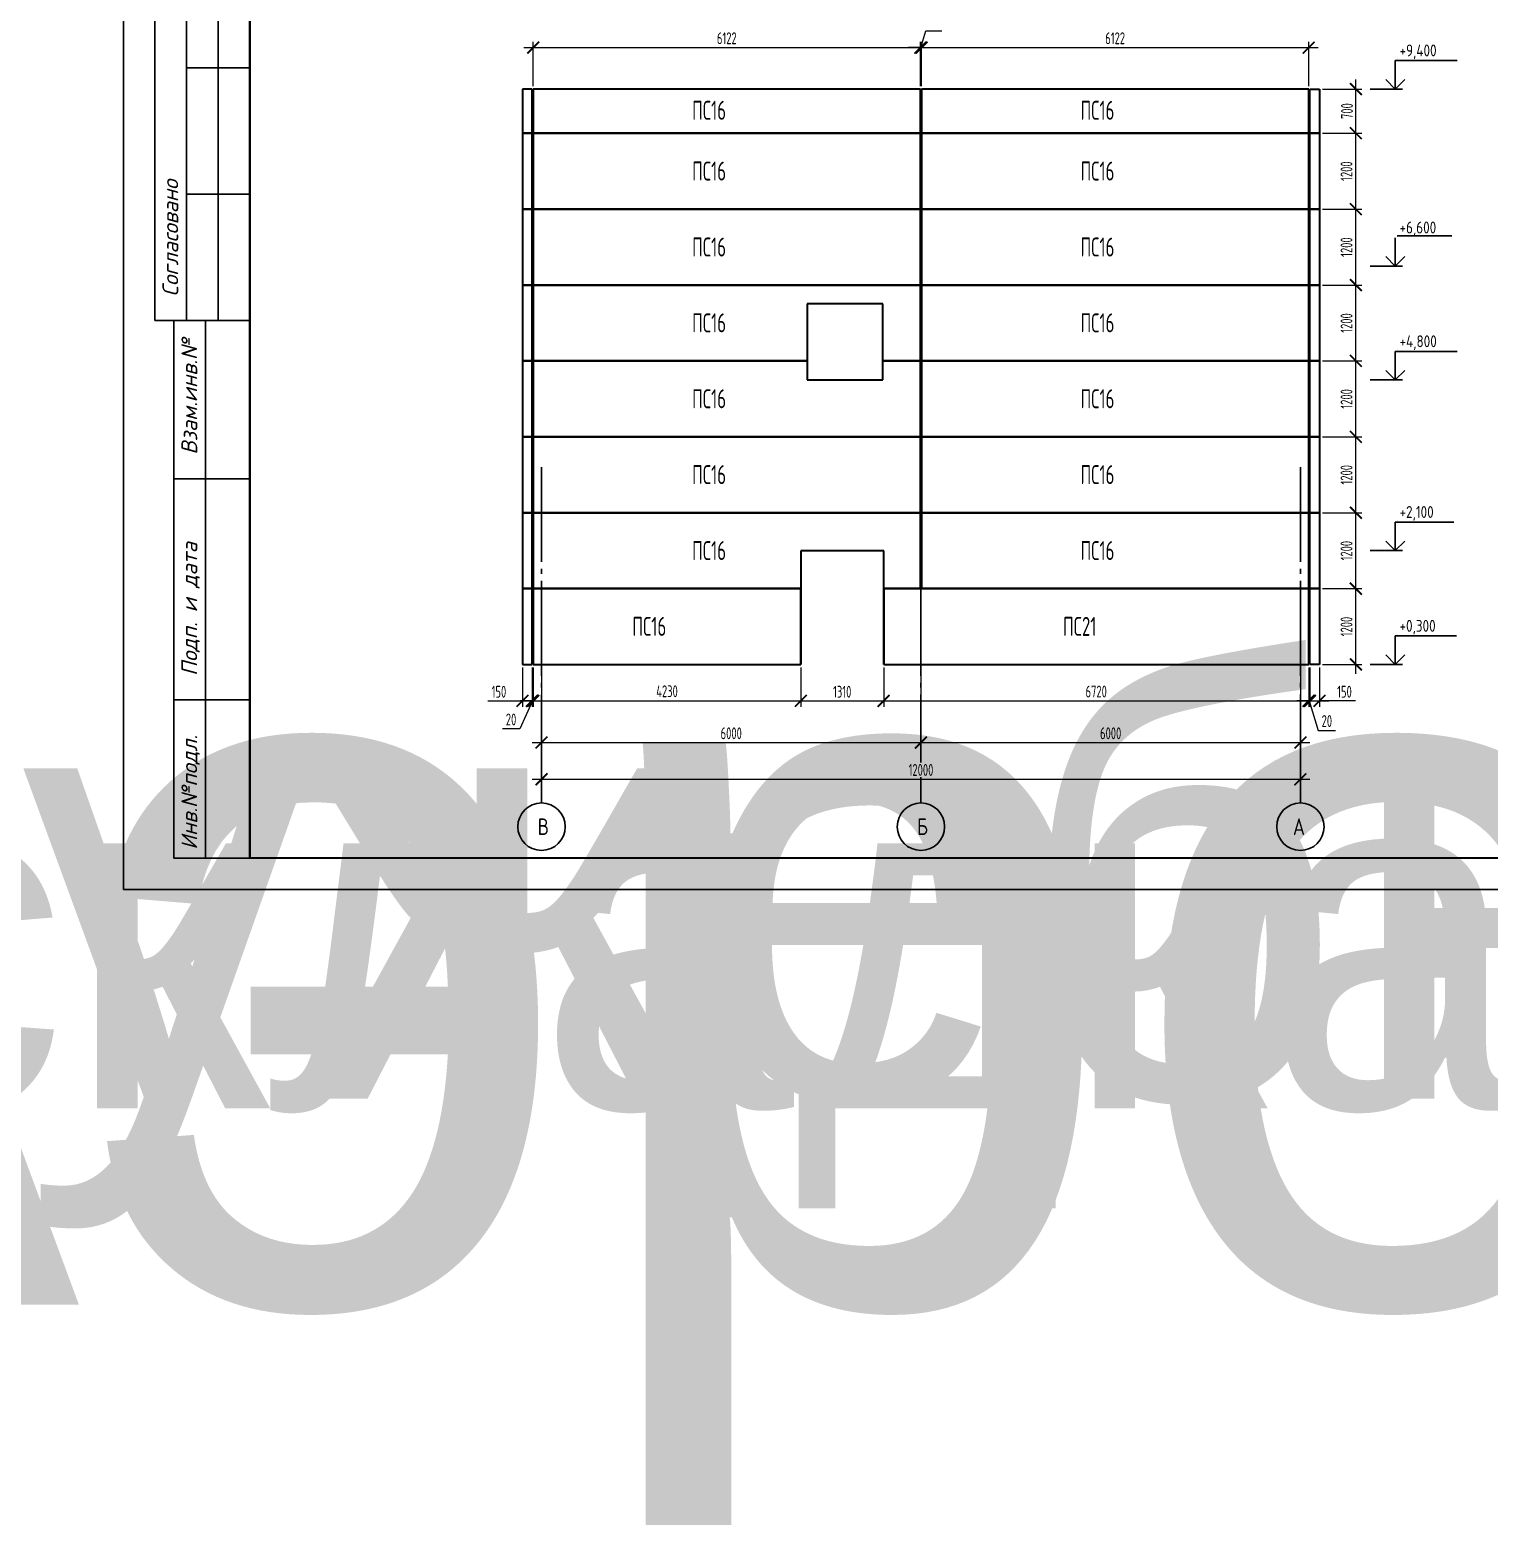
# Model space of a CAD drawing. Header units: millimetres. Extents: x 148937 to 2048786, y 870 to 351006.
# Drawn here: x 711007 to 734084, y 216191 to 239839 of the extents above; entities that cross this region are included whole.
import ezdxf
from ezdxf.enums import TextEntityAlignment as Align

# ---------------------------------------------------------------- set-up
doc = ezdxf.new("R2018")
doc.units = ezdxf.units.MM
doc.linetypes.add('ГОСТ 2.303 5', pattern=[24, 20, -1.5, 1, -1.5])
doc.layers.add('PDF _Геометрия', color=7, linetype='Continuous')
doc.layers.add('PDF _Сплошная заливка', color=7, linetype='Continuous', true_color=0x007eff)
for name, color, linetype, lineweight in [('Оси', 72, 'Continuous', 9), ('Размер', 72, 'Continuous', 0), ('Текстовые примечания', 52, 'Continuous', 25)]:
    doc.layers.add(name, color=color, linetype=linetype, lineweight=lineweight)
doc.styles.add('_PP_Text Style', font='cs_gost2304.shx', dxfattribs={"width": 0.8})
doc.styles.add('М2.5', font='isocpeui.ttf', dxfattribs={"height": 2.5})
doc.styles.add('М3', font='isocpeui.ttf', dxfattribs={"height": 3})

# ---------------------------------------------------------------- blocks, each defined once
blk = doc.blocks.new('_ArchTick')
at = {"color": 0, "linetype": 'ByBlock', "const_width": 0.15}
blk.add_lwpolyline([(-0.5, -0.5), (0.5, 0.5)], dxfattribs=at)
blk = doc.blocks.new('*U427')
at = {"style": 'М2.5'}
for tag, height, p in [('ГРАФА_ЗАКАЗЧИК', 2.5, (474.05, 55)), ('ГРАФА_10Ф3-1', 2.5, (405, 32.5)), ('ГРАФА_13Ф3-1', 2.5, (460, 32.5)), ('ГРАФА_10Ф3-2', 2.5, (405, 27.5)), ('ГРАФА_13Ф3-2', 2.5, (460, 27.5)), ('ГРАФА_10Ф3-3', 2.5, (405, 22.5)), ('ГРАФА_13Ф3-3', 2.5, (460, 22.5)), ('ГРАФА_10Ф3-4', 2.5, (405, 17.5)), ('ГРАФА_13Ф3-4', 2.5, (460, 17.5)), ('ГРАФА_10Ф3-5', 2.5, (405, 12.5)), ('ГРАФА_13Ф3-5', 2.5, (460, 12.5)), ('ГРАФА_10Ф3-6', 2.5, (405, 7.5)), ('ГРАФА_13Ф3-6', 2.5, (460, 7.5)), ('СВОЙСТВА_2', 3, (549.57, 2.5)), ('ФОРМАТ', 3, (527.51, 2.5))]:
    blk.add_attdef(tag, text='', height=height, dxfattribs=at).set_placement(p, align=Align.MIDDLE_LEFT)
at = {"style": 'М3'}
for tag, p in [('ГРАФА_1Ф3', (529, 55)), ('ГРАФА_6Ф3', (546.5, 25)), ('ГРАФА_7Ф3', (562.5, 25)), ('ГРАФА_8Ф3', (580, 25))]:
    blk.add_attdef(tag, text='', height=3, dxfattribs=at).set_placement(p, align=Align.MIDDLE_CENTER)
at = {"lineweight": 30, "flags": 104}
for tag, height, p in [('ГРАФА_2Ф3', 2.4, (529, 42.5)), ('ГРАФА_3Ф3', 2.5, (504, 27.5)), ('ГРАФА_4Ф3', 2.5, (504, 12.5))]:
    blk.add_attdef(tag, text='', height=height, dxfattribs=at).set_placement(p, align=Align.MIDDLE_CENTER)
blk = doc.blocks.new('*U433')
for points in [[(0, 0), (420, 0), (420, 297), (0, 297)], [(5, 90), (10, 90), (10, 155), (5, 155)], [(10, 90), (15, 90), (15, 155), (10, 155)], [(15, 90), (20, 90), (20, 155), (15, 155)], [(8, 5), (13, 5), (13, 90), (8, 90)], [(13, 5), (20, 5), (20, 90), (13, 90)]]:
    blk.add_lwpolyline(points, close=True)
at = {"const_width": 0.35}
blk.add_lwpolyline([(20, 5), (415, 5), (415, 292), (20, 292)], close=True, dxfattribs=at)
for points in [[(10, 130), (20, 130)], [(10, 110), (20, 110)], [(8, 65), (20, 65)], [(8, 30), (20, 30)]]:
    blk.add_lwpolyline(points)
at = {"style": 'М2.5'}
for s, p in [('Согласовано', (8.68, 93.8)), ('Взам.инв.№', (11.68, 68.8)), ('Подп. и дата', (11.68, 33.8)), ('Инв.№подл.', (11.68, 6.31))]:
    blk.add_text(s, height=2.5, rotation=90, dxfattribs=at).set_placement(p)
for tag, height, p in [('ГРАФА_ЗАКАЗЧИК', 2.5, (300.05, 55)), ('ГРАФА_10Ф3-1', 2.5, (231, 32.5)), ('ГРАФА_13Ф3-1', 2.5, (286, 32.5)), ('ГРАФА_10Ф3-2', 2.5, (231, 27.5)), ('ГРАФА_13Ф3-2', 2.5, (286, 27.5)), ('ГРАФА_10Ф3-3', 2.5, (231, 22.5)), ('ГРАФА_13Ф3-3', 2.5, (286, 22.5)), ('ГРАФА_10Ф3-4', 2.5, (231, 17.5)), ('ГРАФА_13Ф3-4', 2.5, (286, 17.5)), ('ГРАФА_10Ф3-5', 2.5, (231, 12.5)), ('ГРАФА_13Ф3-5', 2.5, (286, 12.5)), ('ГРАФА_10Ф3-6', 2.5, (231, 7.5)), ('ГРАФА_13Ф3-6', 2.5, (286, 7.5)), ('СВОЙСТВА_2', 3, (375.57, 2.5)), ('ФОРМАТ', 3, (353.51, 2.5))]:
    blk.add_attdef(tag, text='', height=height, dxfattribs=at).set_placement(p, align=Align.MIDDLE_LEFT)
at = {"style": 'М3'}
for tag, p in [('ГРАФА_1Ф3', (355, 55)), ('ГРАФА_6Ф3', (372.5, 25)), ('ГРАФА_7Ф3', (388.5, 25)), ('ГРАФА_8Ф3', (406, 25))]:
    blk.add_attdef(tag, text='', height=3, dxfattribs=at).set_placement(p, align=Align.MIDDLE_CENTER)
at = {"lineweight": 30, "flags": 104}
for tag, height, p in [('ГРАФА_2Ф3', 2.4, (355, 42.5)), ('ГРАФА_3Ф3', 2.5, (330, 27.5)), ('ГРАФА_4Ф3', 2.5, (330, 12.5))]:
    blk.add_attdef(tag, text='', height=height, dxfattribs=at).set_placement(p, align=Align.MIDDLE_CENTER)

msp = doc.modelspace()

# ---------------------------------------------------------------- linework, layer by layer
at = {"layer": 'PDF _Геометрия', "color": 7, "lineweight": 30}
for p, q in [((718797.39501, 238903.66551), (718797.39501, 238205.24152)), ((718947.8248, 238903.66551), (718797.39501, 238903.66551)), ((718947.8248, 238205.24152), (718947.8248, 238903.66551)), ((718967.16542, 238903.66551), (718967.16542, 238205.24152)), ((725089.65761, 238903.66551), (718967.16542, 238903.66551)), ((725089.65761, 238205.24152), (725089.65761, 238903.66551)), ((725109, 238903.66551), (725109, 238205.24152)), ((731231.49219, 238903.66551), (725109, 238903.66551)), ((731231.49219, 238205.24152), (731231.49219, 238903.66551)), ((731250.83283, 238205.24152), (731250.83283, 238903.66551)), ((731250.83283, 238903.66551), (731401.26261, 238903.66551)), ((731401.26261, 238903.66551), (731401.26261, 238205.24152)), ((718797.39501, 238205.24152), (718947.8248, 238205.24152)), ((718797.39501, 238205.24016), (718797.39501, 237003.95086)), ((718947.8248, 238205.24016), (718797.39501, 238205.24016)), ((718947.8248, 237003.95086), (718947.8248, 238205.24016)), ((718967.16542, 238205.24152), (725089.65761, 238205.24152)), ((718967.16542, 238205.24016), (718967.16542, 237003.95086)), ((725089.65761, 238205.24016), (718967.16542, 238205.24016)), ((725089.65761, 237003.95086), (725089.65761, 238205.24016)), ((725109, 238205.24152), (731231.49219, 238205.24152)), ((725109, 238205.24016), (725109, 237003.95086)), ((731231.49219, 238205.24016), (725109, 238205.24016)), ((731231.49219, 237003.95086), (731231.49219, 238205.24016)), ((731401.26261, 238205.24152), (731250.83283, 238205.24152)), ((731250.83283, 237003.95086), (731250.83283, 238205.24016)), ((731250.83283, 238205.24016), (731401.26261, 238205.24016)), ((731401.26261, 238205.24016), (731401.26261, 237003.95086)), ((718797.39501, 237003.95169), (718797.39501, 235802.66239)), ((718947.8248, 237003.95169), (718797.39501, 237003.95169)), ((718797.39501, 237003.95086), (718947.8248, 237003.95086)), ((718947.8248, 235802.66239), (718947.8248, 237003.95169)), ((718967.16542, 237003.95169), (718967.16542, 235802.66239)), ((725089.65761, 237003.95169), (718967.16542, 237003.95169)), ((718967.16542, 237003.95086), (725089.65761, 237003.95086)), ((725089.65761, 235802.66239), (725089.65761, 237003.95169)), ((725109, 237003.95169), (725109, 235802.66239)), ((731231.49219, 237003.95169), (725109, 237003.95169)), ((725109, 237003.95086), (731231.49219, 237003.95086)), ((731231.49219, 235802.66239), (731231.49219, 237003.95169)), ((731250.83283, 235802.66239), (731250.83283, 237003.95169)), ((731250.83283, 237003.95169), (731401.26261, 237003.95169)), ((731401.26261, 237003.95086), (731250.83283, 237003.95086)), ((731401.26261, 237003.95169), (731401.26261, 235802.66239)), ((718797.39501, 235802.66309), (718797.39501, 234603.52283)), ((718947.8248, 235802.66309), (718797.39501, 235802.66309)), ((718797.39501, 235802.66239), (718947.8248, 235802.66239)), ((718947.8248, 234603.52283), (718947.8248, 235802.66309)), ((718967.16542, 235802.66239), (725089.65761, 235802.66239)), ((725089.65982, 235802.66309), (718967.16762, 235802.66309)), ((718967.16762, 235802.66309), (718967.16762, 234603.52283)), ((725089.65982, 234603.52283), (725089.65982, 235802.66309)), ((725109, 235802.66309), (725109, 234603.52283)), ((731231.49219, 235802.66309), (725109, 235802.66309)), ((725109, 235802.66239), (731231.49219, 235802.66239)), ((731231.49219, 234603.52283), (731231.49219, 235802.66309)), ((731250.83283, 234603.52283), (731250.83283, 235802.66309)), ((731250.83283, 235802.66309), (731401.26261, 235802.66309)), ((731401.26261, 235802.66239), (731250.83283, 235802.66239)), ((731401.26261, 235802.66309), (731401.26261, 234603.52283)), ((724498.68567, 235503.95305), (723297.39638, 235503.95305)), ((723297.39638, 235503.95305), (723297.39638, 234302.66376)), ((724498.68567, 234302.66376), (724498.68567, 235503.95305)), ((718797.39501, 234603.52365), (718797.39501, 233402.23436)), ((718947.8248, 234603.52365), (718797.39501, 234603.52365)), ((718797.39501, 234603.52283), (718947.8248, 234603.52283)), ((718947.8248, 233402.23436), (718947.8248, 234603.52365)), ((723297.39501, 234603.52283), (718967.16622, 234603.52283)), ((718967.16622, 234603.52283), (718967.16622, 233402.23354)), ((718967.16762, 234603.52283), (723297.39638, 234603.52283)), ((725089.65845, 234603.52283), (724498.68431, 234603.52283)), ((724498.68567, 234603.52283), (725089.65982, 234603.52283)), ((725089.65845, 233402.23354), (725089.65845, 234603.52283)), ((725109, 234603.52365), (725109, 233402.23436)), ((731231.49219, 234603.52365), (725109, 234603.52365)), ((725109, 234603.52283), (731231.49219, 234603.52283)), ((731231.49219, 233402.23436), (731231.49219, 234603.52365)), ((731250.83283, 233402.23436), (731250.83283, 234603.52365)), ((731250.83283, 234603.52365), (731401.26261, 234603.52365)), ((731401.26261, 234603.52283), (731250.83283, 234603.52283)), ((731401.26261, 234603.52365), (731401.26261, 233402.23436)), ((723297.39638, 234302.66376), (724498.68567, 234302.66376)), ((718797.39501, 233402.23436), (718947.8248, 233402.23436)), ((718797.39501, 233402.23287), (718797.39501, 232203.09261)), ((718947.8248, 233402.23287), (718797.39501, 233402.23287)), ((718947.8248, 232203.09261), (718947.8248, 233402.23287)), ((718967.16542, 233402.23287), (718967.16542, 232203.09261)), ((725089.65761, 233402.23287), (718967.16542, 233402.23287)), ((718967.16622, 233402.23354), (725089.65845, 233402.23354)), ((725089.65761, 232203.09261), (725089.65761, 233402.23287)), ((725109, 233402.23436), (731231.49219, 233402.23436)), ((725109, 233402.23287), (725109, 232203.09261)), ((731231.49219, 233402.23287), (725109, 233402.23287)), ((731231.49219, 232203.09261), (731231.49219, 233402.23287)), ((731401.26261, 233402.23436), (731250.83283, 233402.23436)), ((731250.83283, 232203.09261), (731250.83283, 233402.23287)), ((731250.83283, 233402.23287), (731401.26261, 233402.23287)), ((731401.26261, 233402.23287), (731401.26261, 232203.09261)), ((718797.39501, 232203.09344), (718797.39501, 231001.80414)), ((718947.8248, 232203.09344), (718797.39501, 232203.09344)), ((718797.39501, 232203.09261), (718947.8248, 232203.09261)), ((718947.8248, 231001.80414), (718947.8248, 232203.09344)), ((718967.16542, 232203.09261), (725089.65761, 232203.09261)), ((725089.65941, 232203.09344), (718967.16708, 232203.09344)), ((718967.16708, 232203.09344), (718967.16708, 231001.80414)), ((725089.65941, 231001.80414), (725089.65941, 232203.09344)), ((725109, 232203.09344), (725109, 231001.80414)), ((731231.49219, 232203.09344), (725109, 232203.09344)), ((725109, 232203.09261), (731231.49219, 232203.09261)), ((731231.49219, 231001.80414), (731231.49219, 232203.09344)), ((731250.83283, 231001.80414), (731250.83283, 232203.09344)), ((731250.83283, 232203.09344), (731401.26261, 232203.09344)), ((731401.26261, 232203.09261), (731250.83283, 232203.09261)), ((731401.26261, 232203.09344), (731401.26261, 231001.80414)), ((724509.43022, 231601.37501), (723198.54219, 231601.37501)), ((723198.54219, 231601.37501), (723198.54219, 229802.66458)), ((724509.43022, 229802.66458), (724509.43022, 231601.37501)), ((718797.39501, 231001.80484), (718797.39501, 229802.66458)), ((718947.8248, 231001.80484), (718797.39501, 231001.80484)), ((718797.39501, 231001.80414), (718947.8248, 231001.80414)), ((718947.8248, 229802.66458), (718947.8248, 231001.80484)), ((718967.16542, 231001.80484), (718967.16542, 229802.66458)), ((723198.54025, 231001.80484), (718967.16542, 231001.80484)), ((718967.16708, 231001.80414), (723198.54219, 231001.80414)), ((721827.48193, 231001.80414), (723198.54191, 231001.80414)), ((723198.54025, 229802.66458), (723198.54025, 231001.80484)), ((724509.43022, 231001.80484), (724509.43022, 229802.66458)), ((731231.49222, 231001.80484), (724509.43022, 231001.80484)), ((724509.43022, 231001.80414), (725089.65941, 231001.80414)), ((725109, 231001.80414), (731231.49219, 231001.80414)), ((731231.49222, 229802.66458), (731231.49222, 231001.80484)), ((731250.83283, 229802.66458), (731250.83283, 231001.80484)), ((731250.83283, 231001.80484), (731401.26261, 231001.80484)), ((731401.26261, 231001.80414), (731250.83283, 231001.80414)), ((731401.26261, 231001.80484), (731401.26261, 229802.66458)), ((718797.39501, 229802.66458), (718947.8248, 229802.66458)), ((718967.16542, 229802.66458), (723198.54025, 229802.66458)), ((724509.43022, 229802.66458), (731231.49222, 229802.66458)), ((731401.26261, 229802.66458), (731250.83283, 229802.66458))]:
    msp.add_line(p, q, dxfattribs=at)
at = {"layer": 'PDF _Геометрия', "color": 7, "lineweight": 5}
for p, q in [((725098.25545, 232925.15679), (725098.25545, 231590.6298)), ((725098.25545, 231352.0895), (725098.25545, 231354.23849)), ((719098.25545, 231111.4029), (719098.25545, 229190.19972)), ((725098.25545, 231111.4029), (725098.25545, 229190.19972)), ((731100.40218, 231111.4029), (731100.40218, 229190.19972)), ((731100.40218, 228951.66146), (731100.40218, 228953.81046))]:
    msp.add_line(p, q, dxfattribs=at)
at = {"layer": 'PDF _Геометрия', "color": 7, "lineweight": 9}
for p, q in [((725098.25545, 228489.62582), (725098.25545, 228768.99542)), ((725098.25545, 228768.99542), (725098.25545, 228489.62582))]:
    msp.add_line(p, q, dxfattribs=at)
at = {"layer": 'PDF _Сплошная заливка', "color": 7, "lineweight": 9, "transparency": 33554559}
for points in [[(725167.02055, 228652.94994), (725031.63375, 228485.32818), (725016.59077, 228502.52015)], [(725016.59252, 228502.51972), (725031.6355, 228485.32774), (725167.0223, 228652.9495)], [(725031.6327, 228485.32844), (725167.01951, 228652.9502), (725182.06248, 228635.75822)], [(725182.06511, 228635.75866), (725167.02213, 228652.95063), (725031.63533, 228485.32888)]]:
    msp.add_solid(points, dxfattribs=at)
at = {"layer": 'Оси', "color": 7, "linetype": 'ГОСТ 2.303 5', "lineweight": 25, "ltscale": 75}
for points in [[(719098.25545, 232925.15679), (719098.25545, 227986.38349)], [(725098.25545, 232925.15679), (725098.25545, 227986.38349)], [(731100.40218, 232925.15679), (731100.40218, 227986.38349)], [(719098.25545, 227986.38349), (719098.25545, 227611.38349)], [(725098.25545, 227986.38349), (725098.25545, 227611.38349)], [(731100.40218, 227986.38349), (731100.40218, 227611.38349)]]:
    msp.add_lwpolyline(points, dxfattribs=at)
at = {"layer": 'Оси', "color": 7, "linetype": 'Continuous', "lineweight": 25, "ltscale": 75}
for centre in [(719098.25545, 227236.38349), (725098.25545, 227236.38349), (731100.40218, 227236.38349)]:
    msp.add_circle(centre, 375, dxfattribs=at)
at = {"layer": 'Размер', "color": 7, "ltscale": 75}
for p, q in [((725099.32992, 239558.70918), (725178.30137, 239821.94737)), ((725178.30137, 239821.94737), (725429.46279, 239821.94737)), ((718817.16762, 239558.70918), (725239.65981, 239558.70918)), ((718967.16762, 238950.54051), (718967.16762, 239652.45918)), ((725089.65981, 239558.70918), (724902.15981, 239558.70918)), ((724959.00002, 239558.70918), (731381.49221, 239558.70918)), ((725089.65981, 238950.54051), (725089.65981, 239652.45918)), ((725089.65981, 238950.54051), (725089.65981, 239652.45918)), ((725089.65981, 239558.70918), (725109.00002, 239558.70918)), ((725089.65981, 239558.70918), (725109.00002, 239558.70918)), ((725109.00002, 238950.54051), (725109.00002, 239652.45918)), ((725109.00002, 238950.54051), (725109.00002, 239652.45918)), ((725109.00002, 239558.70918), (725296.50002, 239558.70918)), ((731231.49221, 238950.54051), (731231.49221, 239652.45918)), ((731448.13761, 238903.66551), (732071.00545, 238903.66551)), ((731977.25545, 238055.24152), (731977.25545, 239053.66551)), ((731448.13761, 238205.24152), (732071.00545, 238205.24152)), ((731448.13761, 238205.24152), (732071.00545, 238205.24152)), ((731977.25545, 236853.95169), (731977.25545, 238355.24152)), ((731448.13761, 237003.95169), (732071.00545, 237003.95169)), ((731448.13761, 237003.95169), (732071.00545, 237003.95169)), ((731977.25545, 235652.66309), (731977.25545, 237153.95169)), ((731448.13761, 235802.66309), (732071.00545, 235802.66309)), ((731448.13761, 235802.66309), (732071.00545, 235802.66309)), ((731977.25545, 234453.52283), (731977.25545, 235952.66309)), ((731448.13761, 234603.52283), (732071.00545, 234603.52283)), ((731448.13761, 234603.52283), (732071.00545, 234603.52283)), ((731977.25545, 233252.23436), (731977.25545, 234753.52283)), ((731977.25545, 232053.09344), (731977.25545, 233552.23436)), ((731448.13761, 233402.23436), (732071.00545, 233402.23436)), ((731448.13761, 233402.23436), (732071.00545, 233402.23436)), ((731977.25545, 230851.80414), (731977.25545, 232353.09344)), ((731448.13761, 232203.09344), (732071.00545, 232203.09344)), ((731448.13761, 232203.09344), (732071.00545, 232203.09344)), ((731977.25545, 229652.66458), (731977.25545, 231151.80414)), ((731448.13761, 231001.80414), (732071.00545, 231001.80414)), ((731448.13761, 231001.80414), (732071.00545, 231001.80414)), ((718797.39501, 229755.78958), (718797.39501, 229132.95918)), ((718947.8248, 229755.78958), (718947.8248, 229132.95918)), ((718947.8248, 229755.78958), (718947.8248, 229132.95918)), ((718967.16377, 229755.78958), (718967.16377, 229132.95918)), ((718967.16377, 229755.78958), (718967.16377, 229132.95918)), ((723198.54219, 229755.78958), (723198.54219, 229132.95918)), ((723198.54219, 229755.78958), (723198.54219, 229132.95918)), ((724509.43022, 229755.78958), (724509.43022, 229132.95918)), ((724509.43022, 229755.78958), (724509.43022, 229132.95918)), ((731231.49221, 229755.78888), (731231.49221, 229132.95918)), ((731231.49221, 229755.78888), (731231.49221, 229132.95918)), ((731250.83283, 229755.78958), (731250.83283, 229132.95918)), ((731250.83283, 229755.78958), (731250.83283, 229132.95918)), ((731448.13761, 229802.66458), (732071.00545, 229802.66458)), ((718248.00545, 229226.70918), (718797.39501, 229226.70918)), ((718647.39501, 229226.70918), (719097.8248, 229226.70918)), ((718957.49428, 229226.70918), (718753.42474, 228784.70918)), ((718947.8248, 229226.70918), (718760.3248, 229226.70918)), ((718817.16377, 229226.70918), (723348.54219, 229226.70918)), ((718947.8248, 229226.70918), (718967.16377, 229226.70918)), ((718947.8248, 229226.70918), (718967.16377, 229226.70918)), ((718967.16377, 229226.70918), (719154.66377, 229226.70918)), ((723048.54219, 229226.70918), (724659.43022, 229226.70918)), ((724359.43022, 229226.70918), (731381.49221, 229226.70918)), ((731231.49221, 229226.70918), (731043.99221, 229226.70918)), ((731100.83283, 229226.70918), (731551.26261, 229226.70918)), ((731231.49221, 229226.70918), (731250.83283, 229226.70918)), ((731231.49221, 229226.70918), (731250.83283, 229226.70918)), ((731241.16252, 229226.70918), (731381.29201, 228759.61088)), ((731250.83283, 229226.70918), (731438.33283, 229226.70918)), ((731973.50545, 229226.70918), (731401.26261, 229226.70918)), ((718753.42474, 228784.70918), (718479.67474, 228784.70918)), ((731381.29201, 228759.61088), (731655.04201, 228759.61088)), ((718948.25545, 228567.80959), (725248.25545, 228567.80959)), ((719098.25545, 228522.26309), (719098.25545, 228474.05959)), ((719098.25545, 228520.93459), (719098.25545, 227892.63349)), ((724948.25209, 228567.80959), (731250.40218, 228567.80959)), ((725098.25209, 228614.68459), (725098.25209, 228661.55959)), ((725098.25545, 228614.68459), (725098.25545, 228661.55959)), ((731100.40218, 228614.68459), (731100.40218, 228661.55959)), ((731100.40218, 228520.93459), (731100.40218, 227892.63349)), ((718948.25545, 227986.38349), (731250.40218, 227986.38349))]:
    msp.add_line(p, q, dxfattribs=at)
at = {"layer": 'Размер', "color": 7, "linetype": 'Continuous', "lineweight": 25, "ltscale": 75}
for p, q in [((732630.40392, 239382.66458), (732630.40392, 239382.66458)), ((732630.40235, 236582.66458), (733492.90235, 236582.66458)), ((732630.40235, 236582.66458), (732630.40235, 236582.66458)), ((732630.40235, 234782.66458), (732630.40235, 234782.66458)), ((732630.40392, 232082.66458), (732630.40392, 232082.66458)), ((732630.40357, 230282.66458), (732630.40357, 230282.66458))]:
    msp.add_line(p, q, dxfattribs=at)
for points in [[(732600.40392, 238902.66458), (732600.40392, 239352.66458)], [(732600.40392, 239352.66458), (733581.96642, 239352.66458)], [(732200.83218, 238902.66458), (732712.90392, 238902.66458)], [(732600.40392, 238902.66458), (732450.40397, 239052.66453)], [(732600.40392, 238902.66458), (732750.40387, 239052.66453)], [(732600.40235, 236102.66458), (732600.40235, 236552.66458)], [(732600.40235, 236102.66458), (732450.40239, 236252.66453)], [(732600.40235, 236102.66458), (732750.4023, 236252.66453)], [(732200.83218, 236102.66458), (732712.90235, 236102.66458)], [(732600.40235, 234302.66458), (732600.40235, 234752.66458)], [(732600.40235, 234752.66458), (733581.96485, 234752.66458)], [(732600.40235, 234302.66458), (732450.40239, 234452.66453)], [(732600.40235, 234302.66458), (732750.4023, 234452.66453)], [(732200.83218, 234302.66458), (732712.90235, 234302.66458)], [(732600.40392, 231602.66458), (732600.40392, 232052.66458)], [(732600.40392, 232052.66458), (733525.71642, 232052.66458)], [(732600.40392, 231602.66458), (732450.40397, 231752.66453)], [(732600.40392, 231602.66458), (732750.40387, 231752.66453)], [(732200.83218, 231602.66458), (732712.90392, 231602.66458)], [(732600.40357, 229802.66458), (732600.40357, 230252.66458)], [(732600.40357, 230252.66458), (733567.90357, 230252.66458)], [(732600.40357, 229802.66458), (732450.40362, 229952.66453)], [(732600.40357, 229802.66458), (732750.40352, 229952.66453)], [(732200.83218, 229802.66458), (732712.90357, 229802.66458)]]:
    msp.add_lwpolyline(points, dxfattribs=at)

# ---------------------------------------------------------------- block references
at = {"layer": 'Размер', "color": 7, "ltscale": 75, "xscale": 187.5, "yscale": 187.5, "zscale": 187.5}
for p, rotation in [((718967.16762, 239558.70918), 180), ((725109.00002, 239558.70918), 180), ((725109.00002, 239558.70918), 180), ((731977.25545, 238903.66551), 90), ((731977.25545, 238205.24152), 90), ((731977.25545, 238205.24152), 270), ((731977.25545, 237003.95169), 90), ((731977.25545, 237003.95169), 270), ((731977.25545, 235802.66309), 90), ((731977.25545, 235802.66309), 270), ((731977.25545, 234603.52283), 90), ((731977.25545, 234603.52283), 270), ((731977.25545, 233402.23436), 90), ((731977.25545, 233402.23436), 270), ((731977.25545, 232203.09344), 90), ((731977.25545, 232203.09344), 270), ((731977.25545, 231001.80414), 90), ((731977.25545, 231001.80414), 270), ((731977.25545, 229802.66458), 270), ((718797.39501, 229226.70918), 180), ((718967.16377, 229226.70918), 180), ((718967.16377, 229226.70918), 180), ((723198.54219, 229226.70918), 180), ((724509.43022, 229226.70918), 180), ((719098.25545, 228567.80959), 180), ((725098.25209, 228567.80959), 180), ((719098.25545, 227986.38349), 180)]:
    msp.add_blockref('_ArchTick', p, dxfattribs=dict(at, rotation=rotation))
for p in [(725089.65981, 239558.70918), (725089.65981, 239558.70918), (731231.49221, 239558.70918), (718947.8248, 229226.70918), (723198.54219, 229226.70918), (724509.43022, 229226.70918), (731231.49221, 229226.70918), (725098.25545, 228567.80959), (731100.40218, 228567.80959), (731100.40218, 227986.38349)]:
    msp.add_blockref('_ArchTick', p, dxfattribs=at)

# ---------------------------------------------------------------- texts
at = {"layer": 'Оси', "color": 7, "linetype": 'Continuous', "lineweight": 25, "ltscale": 75, "char_height": 262.5, "attachment_point": 1, "style": '_PP_Text Style'}
for s, insert, width in [('\\f|b0|i0|c1|p0;\\W1.0000000000;\\T1.0000000000;\\o\\lВ', (719036.69295, 227367.63349), 462.5), ('\\f|b0|i0|c1|p0;\\W1.0000000000;\\T1.0000000000;\\o\\lБ', (725036.69295, 227367.63349), 450), ('\\f|b0|i0|c1|p0;\\W1.0000000000;\\T1.0000000000;\\o\\lА', (730981.65218, 227367.63349), 450)]:
    msp.add_mtext(s, dxfattribs=dict(at, insert=insert, width=width))
at = {"layer": 'Размер', "color": 7, "linetype": 'Continuous', "lineweight": 25, "ltscale": 75, "char_height": 187.5, "attachment_point": 1, "style": '_PP_Text Style'}
for s, insert, width in [('\\f|b0|i0|c1|p0;\\W1.0000000000;\\T1.0000000000;\\o\\l+9,400', (732667.90392, 239607.66458), 1205.3571429), ('\\f|b0|i0|c1|p0;\\W1.0000000000;\\T1.0000000000;\\o\\l+6,600', (732667.90235, 236807.66458), 1205.3571429), ('\\f|b0|i0|c1|p0;\\W1.0000000000;\\T1.0000000000;\\o\\l+4,800', (732667.90235, 235007.66458), 1205.3571429), ('\\f|b0|i0|c1|p0;\\W1.0000000000;\\T1.0000000000;\\o\\l+2,100', (732667.90392, 232307.66458), 1169.6428571), ('\\f|b0|i0|c1|p0;\\W1.0000000000;\\T1.0000000000;\\o\\l+0,300', (732667.90357, 230507.66458), 1205.3571429)]:
    msp.add_mtext(s, dxfattribs=dict(at, insert=insert, width=width))
at = {"layer": 'Текстовые примечания', "color": 7, "style": '_PP_Text Style', "width": 0.8}
for s, p in [('ПС16', (721479.16205, 238417.2876)), ('ПС16', (727620.99663, 238417.2876)), ('ПС16', (721479.16205, 237455.99913)), ('ПС16', (727620.99663, 237455.99913)), ('ПС16', (721479.16205, 236254.71053)), ('ПС16', (727620.99663, 236254.71053)), ('ПС16', (721479.16205, 235055.57109)), ('ПС16', (727620.99663, 235055.57109)), ('ПС16', (721479.16205, 233854.28031)), ('ПС16', (727620.99663, 233854.28031)), ('ПС16', (721479.16205, 232655.14087)), ('ПС16', (727620.99663, 232655.14087)), ('ПС16', (721479.16205, 231453.85158)), ('ПС16', (727620.99663, 231453.85158)), ('ПС16', (720533.60337, 230254.71202)), ('ПС21', (727344.0689, 230254.71202))]:
    msp.add_text(s, height=300, dxfattribs=at).set_placement(p)

# ---------------------------------------------------------------- next in the draw order: texts
at = {"layer": 'Размер', "color": 7, "ltscale": 75, "char_height": 187.5, "attachment_point": 5, "style": '_PP_Text Style', "bg_fill": 3, "box_fill_scale": 1.1, "bg_fill_color": 256, "bg_fill_true_color": 13158600, "bg_fill_transparency": 0}
for s, insert in [('\\A1;6122', (722028.41372, 239706.59611)), ('\\A1;6122', (728170.24611, 239706.59611)), ('\\A1;150', (718424.25545, 229371.21743)), ('\\A1;4230', (721082.85298, 229378.47937)), ('\\A1;1310', (723853.98621, 229371.21743)), ('\\A1;6720', (727870.46121, 229374.59611)), ('\\A1;150', (731797.25545, 229371.21743)), ('\\A1;20', (718616.54974, 228932.59611)), ('\\A1;20', (731518.16701, 228907.49781)), ('\\A1;6000', (722098.25545, 228713.86028)), ('\\A1;6000', (728099.32713, 228713.86028)), ('\\A1;12000', (725099.32881, 228134.27043))]:
    msp.add_mtext(s, dxfattribs=dict(at, insert=insert))
at = {"layer": 'Размер', "color": 7, "ltscale": 75, "char_height": 187.5, "attachment_point": 5, "rotation": 90, "style": '_PP_Text Style', "bg_fill": 3, "box_fill_scale": 1.1, "bg_fill_color": 256, "bg_fill_true_color": 13158600, "bg_fill_transparency": 0}
for s, insert in [('\\A1;700', (731836.63045, 238554.45352)), ('\\A1;1200', (731829.36852, 237604.5966)), ('\\A1;1200', (731829.36852, 236403.30739)), ('\\A1;1200', (731829.36852, 235203.09296)), ('\\A1;1200', (731829.36852, 234002.8786)), ('\\A1;1200', (731829.36852, 232802.6639)), ('\\A1;1200', (731829.36852, 231602.44879)), ('\\A1;1200', (731829.36852, 230402.23436))]:
    msp.add_mtext(s, dxfattribs=dict(at, insert=insert))

# ---------------------------------------------------------------- next in the draw order: linework, layer by layer
at = {"layer": 'Размер', "color": 7, "ltscale": 75}
msp.add_line((731401.26261, 229755.78958), (731401.26261, 229132.95918), dxfattribs=at)

# ---------------------------------------------------------------- next in the draw order: block references
ref = msp.add_blockref('*U427', (648598.19361, 226991), dxfattribs=dict(xscale=100, yscale=100, zscale=100))
lines = msp.add_mtext('Аэропортовый комплекс на аэродроме "Левашово". I Этап. Сектор Гражданской авиации (создание технической возможности эксплуатации гражданских судов по МК-258). Этап I.II', dxfattribs={"insert": (701498.15642, 231241), "char_height": 11562.6848732, "attachment_point": 1})
ref.add_attrib('ГРАФА_2Ф3', '', (701498.15642, 231241), dxfattribs={"flags": 104}).embed_mtext(lines)
lines = msp.add_mtext('Служебное здание АС', dxfattribs={"insert": (698998.16881, 229741), "char_height": 6805.0588275, "attachment_point": 1})
ref.add_attrib('ГРАФА_3Ф3', '', (698998.16881, 229741), dxfattribs={"flags": 104}).embed_mtext(lines)
lines = msp.add_mtext('Раскладка панелей в осях 1-10; в осях 10-1; в осях В-А', dxfattribs={"insert": (698998.16881, 228241), "char_height": 5459.6348217, "attachment_point": 1})
ref.add_attrib('ГРАФА_4Ф3', '', (698998.16881, 228241), dxfattribs={"flags": 104}).embed_mtext(lines)
at = {"xscale": 100, "yscale": 100, "zscale": 100}
msp.add_blockref('*U433', (712485, 226241), dxfattribs=at)
at = {"layer": 'Размер', "color": 7, "ltscale": 75, "xscale": 187.5, "yscale": 187.5, "zscale": 187.5}
for p in [(718947.8248, 229226.70918), (731231.49221, 229226.70918), (731401.26261, 229226.70918)]:
    msp.add_blockref('_ArchTick', p, dxfattribs=at)
at = {"layer": 'Размер', "color": 7, "ltscale": 75, "xscale": 187.5, "yscale": 187.5, "zscale": 187.5, "rotation": 180}
msp.add_blockref('_ArchTick', (731250.83283, 229226.70918), dxfattribs=at)
msp.add_blockref('_ArchTick', (731250.83283, 229226.70918), dxfattribs=at)

doc.saveas('drawing.dxf')
